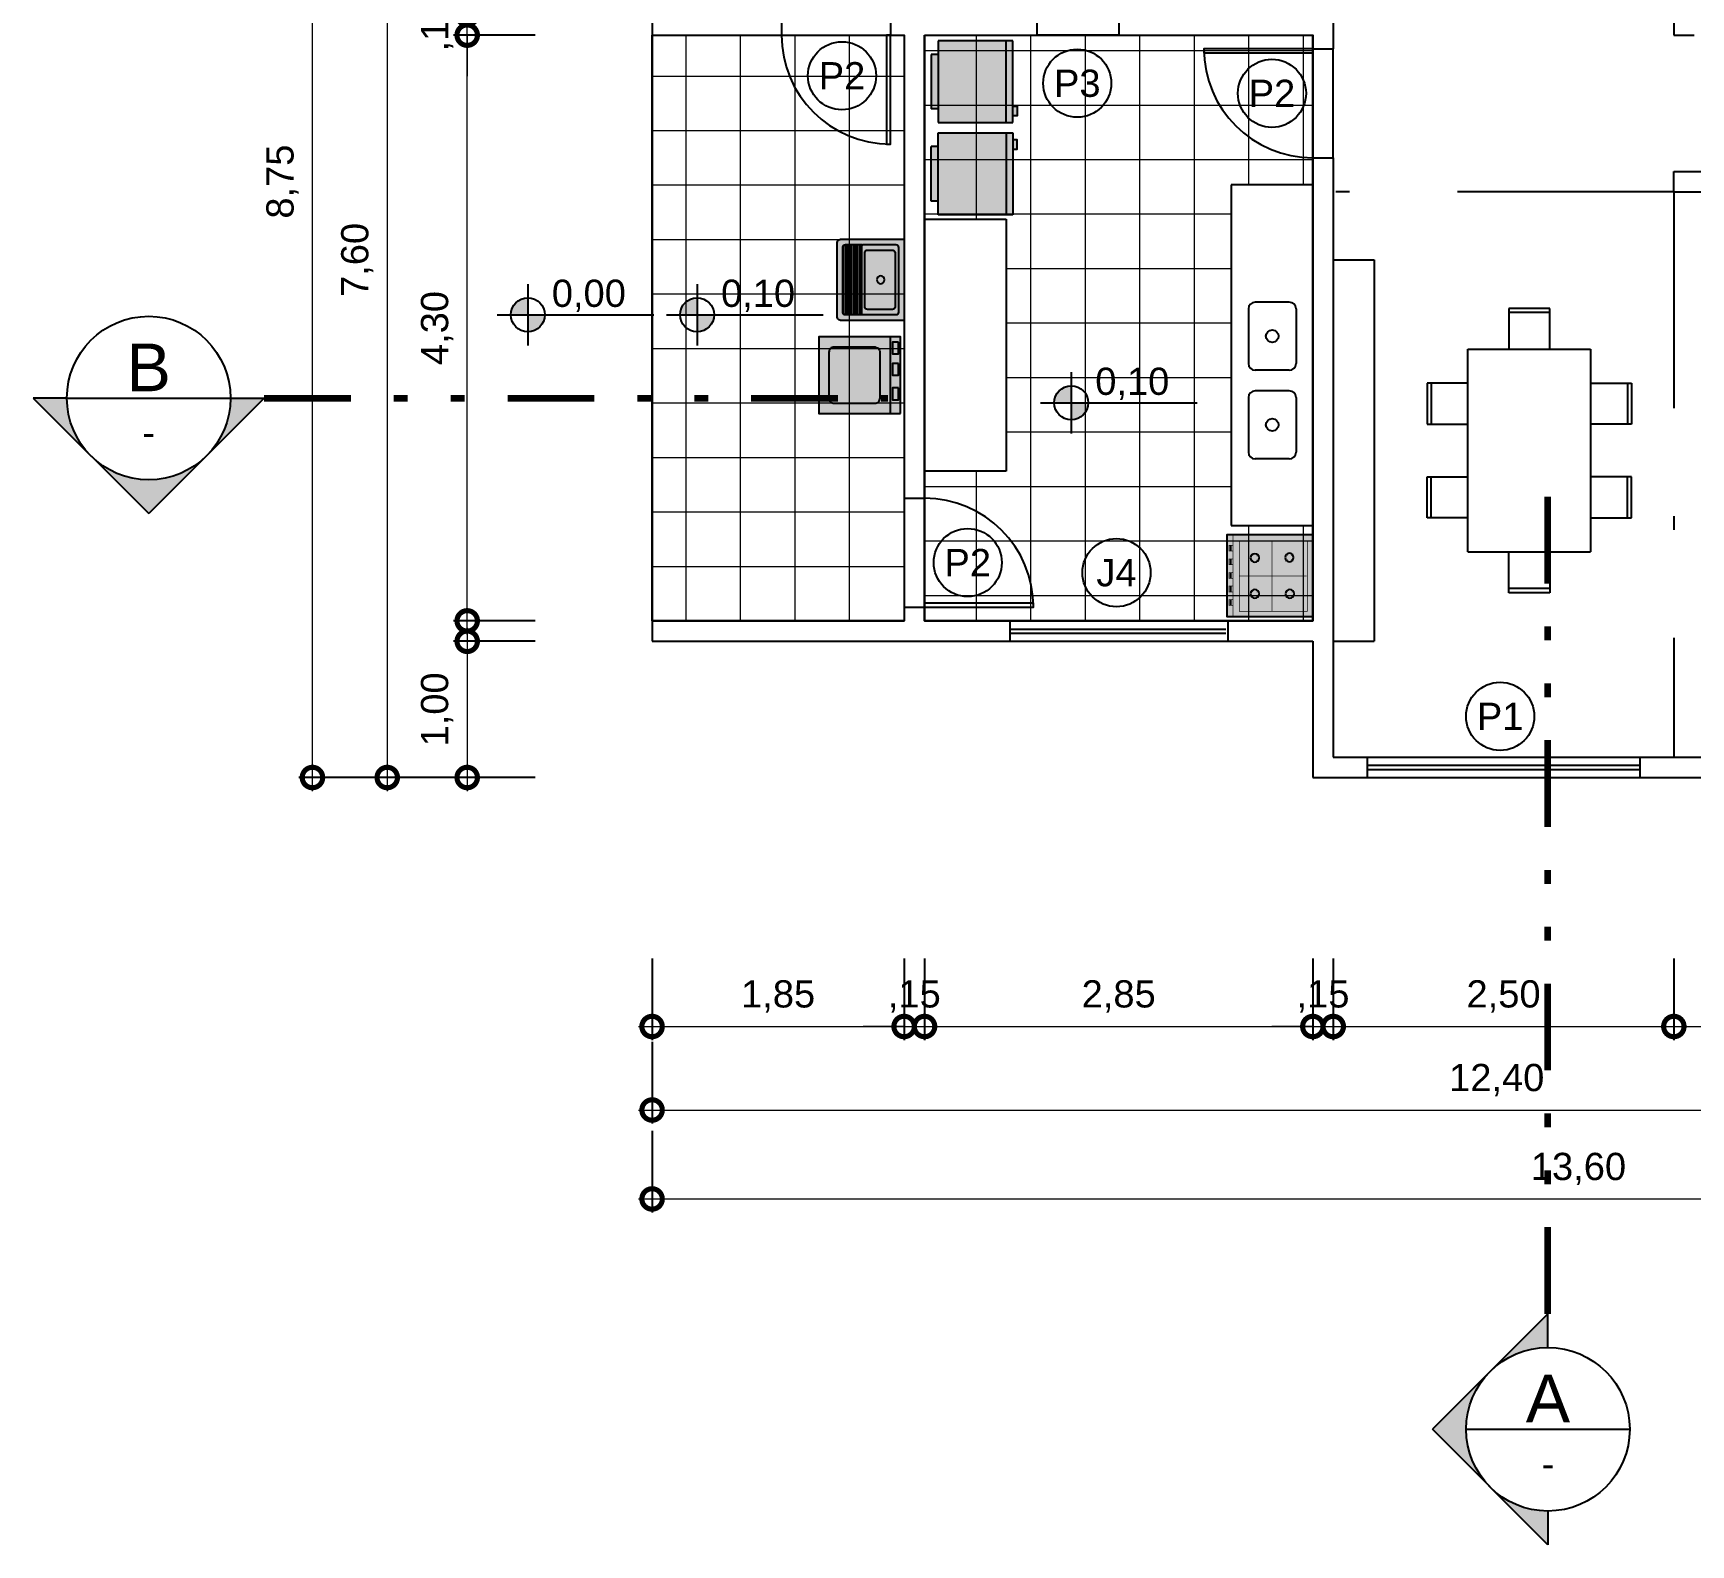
# Model space of a CAD drawing. Header units: metres. Extents: x 47788.9 to 47873.8, y 23415.4 to 23440.5.
# Drawn here: x 47821.08 to 47833.24, y 23415.43 to 23426.53 of the extents above; entities that cross this region are included whole.
import ezdxf
from ezdxf.enums import TextEntityAlignment as Align

# ---------------------------------------------------------------- set-up
doc = ezdxf.new("R2010")
doc.units = ezdxf.units.M
doc.header["$LTSCALE"] = 0.25
doc.linetypes.add('DASHDOT2', pattern=[12.7, 6.35, -3.175, 0, -3.175])
doc.linetypes.add('DIVIDEX2', pattern=[63.5, 25.4, -12.7, 0, -12.7, 0, -12.7])
doc.layers.add('ARQ_0_AREAS', color=7, linetype='Continuous', true_color=0x5a1694, plot=False)
for name, color, linetype in [('ARQ_ALV CT', 5, 'Continuous'), ('ARQ_ESQ CT', 30, 'Continuous'), ('ARQ_MOB 01', 1, 'Continuous'), ('ARQ_MOB 02', 2, 'Continuous'), ('ARQ_PISO 01', 1, 'Continuous'), ('ARQ_PROJ SUP', 1, 'DASHDOT2'), ('ARQ_SAN 01', 1, 'Continuous'), ('ARQ_SAN 02', 2, 'Continuous'), ('ARQ_SIMB 01', 1, 'Continuous'), ('SIMB_01', 1, 'Continuous'), ('SIMB_02', 2, 'Continuous'), ('SIMB_PREENCHIMENTO', 253, 'Continuous'), ('SIMB_TXT', 1, 'Continuous')]:
    doc.layers.add(name, color=color, linetype=linetype)
doc.layers.add('ARQ_CINZA 03', color=252, linetype='Continuous', lineweight=9)
doc.layers.add('SIMB_LCT', color=253, linetype='DIVIDEX2', lineweight=100)
doc.layers.add('ARQ_COTA_AZUL', color=5, linetype='Continuous', lineweight=20, true_color=0x0000ff)
doc.styles.add('cota', font='arial.ttf')
doc.styles.add('SIMB', font='arial.ttf')
doc.dimstyles.new('Info 01 - annot', dxfattribs={"dimtxt": 2, "dimasz": 3, "dimexe": 1, "dimexo": 1, "dimgap": 1, "dimtad": 1, "dimzin": 4, "dimtxsty": 'cota', "dimblk": 'DOTSMALL', "dimcen": 2, "dimdle": 1, "dimclrd": 256, "dimclre": 256, "dimclrt": 1, "dimazin": 2, "dimtfac": 0.09, "dimtix": 1, "dimtmove": 2, "dimatfit": 2, "dimfxl": 5, "dimfxlon": 1, "dimtolj": 1, "dimtzin": 4, "dimlwd": -1, "dimarcsym": 1})

# ---------------------------------------------------------------- blocks, each defined once
blk = doc.blocks.new('_DotSmall')
at = {"color": 0, "linetype": 'ByBlock', "const_width": 0.5}
blk.add_lwpolyline([(-0.0625, 0, 1), (0.0625, 0, 1)], format="xyb", close=True, dxfattribs=at)
blk = doc.blocks.new('*D858')
at = {"layer": 'ARQ_COTA_AZUL', "transparency": 16777216}
blk.add_line((47824.262, 23422.163), (47824.262, 23420.963), dxfattribs=at)
at = {"layer": 'ARQ_COTA_AZUL', "lineweight": -2, "transparency": 16777216}
for p, q in [((47824.762, 23422.063), (47824.162, 23422.063)), ((47824.762, 23421.063), (47824.162, 23421.063))]:
    blk.add_line(p, q, dxfattribs=at)
at = {"layer": 'Defpoints', "color": 0, "transparency": 16777216}
for p in [(47825.619, 23422.063), (47824.262, 23421.063), (47825.619, 23421.063)]:
    blk.add_point(p, dxfattribs=at)
at = {"layer": 'ARQ_COTA_AZUL', "transparency": 16777216, "xscale": 0.3, "yscale": 0.3, "zscale": 0.3}
for p, rotation in [((47824.262, 23422.063), 90), ((47824.262, 23421.063), 270)]:
    blk.add_blockref('_DotSmall', p, dxfattribs=dict(at, rotation=rotation))
at = {"layer": 'ARQ_COTA_AZUL', "color": 1, "transparency": 16777216, "insert": (47824.041, 23421.563), "char_height": 0.2, "attachment_point": 5, "rotation": 90, "style": 'cota'}
blk.add_mtext('\\A1;1,00', dxfattribs=at)
blk = doc.blocks.new('*D860')
at = {"layer": 'ARQ_COTA_AZUL', "transparency": 16777216}
blk.add_line((47823.675, 23428.763), (47823.675, 23420.963), dxfattribs=at)
at = {"layer": 'ARQ_COTA_AZUL', "lineweight": -2, "transparency": 16777216}
for p, q in [((47824.175, 23428.663), (47823.575, 23428.663)), ((47824.175, 23421.063), (47823.575, 23421.063))]:
    blk.add_line(p, q, dxfattribs=at)
at = {"layer": 'Defpoints', "color": 0, "transparency": 16777216}
for p in [(47825.619, 23428.663), (47823.675, 23421.063), (47825.619, 23421.063)]:
    blk.add_point(p, dxfattribs=at)
at = {"layer": 'ARQ_COTA_AZUL', "transparency": 16777216, "xscale": 0.3, "yscale": 0.3, "zscale": 0.3}
for p, rotation in [((47823.675, 23428.663), 90), ((47823.675, 23421.063), 270)]:
    blk.add_blockref('_DotSmall', p, dxfattribs=dict(at, rotation=rotation))
at = {"layer": 'ARQ_COTA_AZUL', "color": 1, "transparency": 16777216, "insert": (47823.455, 23424.863), "char_height": 0.2, "attachment_point": 5, "rotation": 90, "style": 'cota'}
blk.add_mtext('\\A1;7,60', dxfattribs=at)
blk = doc.blocks.new('GEL60')
at = {"true_color": 0xffffff}
h = blk.add_hatch(color=7, dxfattribs=at)
h.dxf.hatch_style = 1
h.paths.add_polyline_path([(0.6, 0.55), (0.55, 0.55), (0.55, 0.58), (0.48, 0.58), (0.48, 0.55), (0, 0.55), (0, 0), (0.1, 0), (0.1, -0.05), (0.5, -0.05), (0.5, 0), (0.6, 0)])
at = {"layer": 'ARQ_MOB 02'}
for p, q in [((0, 0.55), (0, 0)), ((0.6, 0.55), (0, 0.55)), ((0.6, 0.5), (0, 0.5)), ((0.6, 0), (0.6, 0.55)), ((0, 0), (0.6, 0)), ((0.1, 0), (0.1, -0.05)), ((0.5, 0), (0.5, -0.05)), ((0.1, -0.05), (0.5, -0.05))]:
    blk.add_line(p, q, dxfattribs=at)
blk.add_lwpolyline([(0.55, 0.55), (0.48, 0.55), (0.48, 0.58), (0.55, 0.58)], close=True, dxfattribs=at)
blk = doc.blocks.new('DUASX60')
blk.add_blockref('GEL60', (0.059, 0.071))
at = {"xscale": -1}
blk.add_blockref('GEL60', (1.335, 0.071), dxfattribs=at)
blk = doc.blocks.new('M6')
for p, q in [((-1.2375, 0), (-1.2375, 0.3)), ((-1.2375, 0.3), (-0.9375, 0.3)), ((-1.2375, 0.27), (-0.9375, 0.27)), ((-0.9375, 0.3), (-0.9375, 0)), ((-0.55, 0.3), (-0.55, 0)), ((-0.25, 0.3), (-0.55, 0.3)), ((-0.25, 0.27), (-0.55, 0.27)), ((-0.25, 0), (-0.25, 0.3)), ((0, 0), (-1.4875, 0)), ((-1.4875, -0.9), (-1.4875, 0)), ((0, -0.9), (0, 0)), ((-1.4875, -0.3), (-1.7875, -0.3)), ((-1.7875, -0.3), (-1.7875, -0.6)), ((-1.7575, -0.3), (-1.7575, -0.6)), ((0, -0.3), (0.3, -0.3)), ((0.27, -0.3), (0.27, -0.6)), ((0.3, -0.3), (0.3, -0.6)), ((-1.7875, -0.6), (-1.4875, -0.6)), ((0.3, -0.6), (0, -0.6)), ((-1.4875, -0.9), (0, -0.9)), ((-1.2375, -0.9), (-1.2375, -1.2)), ((-0.9375, -1.2), (-0.9375, -0.9)), ((-0.55, -1.2), (-0.55, -0.9)), ((-0.25, -0.9), (-0.25, -1.2)), ((-1.2375, -1.17), (-0.9375, -1.17)), ((-1.2375, -1.2), (-0.9375, -1.2)), ((-0.25, -1.17), (-0.55, -1.17)), ((-0.25, -1.2), (-0.55, -1.2))]:
    blk.add_line(p, q)
blk = doc.blocks.new('PIA')
at = {"layer": 'ARQ_MOB 01'}
for p, q in [((-0.05, 0.25), (-0.3, 0.25)), ((-0.35, 0.2), (-0.35, -0.2)), ((0, 0.2), (0, -0.2)), ((-0.05, -0.25), (-0.3, -0.25))]:
    blk.add_line(p, q, dxfattribs=at)
blk.add_circle((-0.175, 0), 0.0461, dxfattribs=at)
for centre, start, end in [((-0.3, 0.2), 90, 180), ((-0.05, 0.2), 0, 90), ((-0.3, -0.2), 180, 270), ((-0.05, -0.2), 270, 0)]:
    blk.add_arc(centre, 0.05, start, end, dxfattribs=at)
blk = doc.blocks.new('fogão_01')
at = {"true_color": 0xffffff}
h = blk.add_hatch(color=7, dxfattribs=at)
h.dxf.hatch_style = 1
h.paths.add_polyline_path([(0, -0.3), (-0.632, -0.3), (-0.632, 0.3), (0, 0.3)])
blk.add_lwpolyline([(0, -0.3), (-0.632, -0.3), (-0.632, 0.3), (0, 0.3)], close=True)
for points, const_width in [([(-0.585, -0.3), (-0.585, 0.3)], 0.005), ([(-0.542, 0.261), (-0.041, 0.261), (-0.041, -0.257), (-0.54, -0.257), (-0.54, 0.261)], 0.0045), ([(-0.3, 0.261), (-0.3, -0.257)], 0.0045), ([(-0.585, 0.218), (-0.615, 0.218), (-0.615, 0.176), (-0.585, 0.176)], 0.005), ([(-0.439, 0.146), (-0.453, 0.161)], 0.0045), ([(-0.438, 0.12), (-0.453, 0.105)], 0.0045), ([(-0.412, 0.147), (-0.397, 0.161)], 0.0045), ([(-0.412, 0.12), (-0.397, 0.105)], 0.0045), ([(-0.183, 0.146), (-0.197, 0.161)], 0.0045), ([(-0.182, 0.12), (-0.197, 0.105)], 0.0045), ([(-0.156, 0.147), (-0.141, 0.161)], 0.0045), ([(-0.155, 0.12), (-0.141, 0.105)], 0.0045), ([(-0.585, 0.118), (-0.615, 0.118), (-0.615, 0.076), (-0.585, 0.076)], 0.005), ([(-0.585, 0.018), (-0.615, 0.018), (-0.615, -0.024), (-0.585, -0.024)], 0.005), ([(-0.54, 0.002), (-0.044, 0.002)], 0.0045), ([(-0.585, -0.082), (-0.615, -0.082), (-0.615, -0.124), (-0.585, -0.124)], 0.005), ([(-0.439, -0.118), (-0.453, -0.104)], 0.0045), ([(-0.412, -0.118), (-0.397, -0.103)], 0.0045), ([(-0.185, -0.121), (-0.2, -0.106)], 0.0045), ([(-0.158, -0.121), (-0.144, -0.106)], 0.0045), ([(-0.585, -0.182), (-0.615, -0.182), (-0.615, -0.224), (-0.585, -0.224)], 0.005), ([(-0.438, -0.145), (-0.453, -0.16)], 0.0045), ([(-0.412, -0.145), (-0.397, -0.159)], 0.0045), ([(-0.185, -0.148), (-0.199, -0.162)], 0.0045), ([(-0.158, -0.147), (-0.144, -0.162)], 0.0045)]:
    blk.add_lwpolyline(points, dxfattribs=dict(const_width=const_width))
for points in [[(-0.603, 0.215), (-0.603, 0.176)], [(-0.603, 0.115), (-0.603, 0.076)], [(-0.603, 0.015), (-0.603, -0.024)], [(-0.603, -0.085), (-0.603, -0.124)], [(-0.603, -0.185), (-0.603, -0.224)]]:
    blk.add_lwpolyline(points)
for centre in [(-0.425, 0.133), (-0.169, 0.133), (-0.425, -0.131), (-0.172, -0.134)]:
    blk.add_circle(centre, 0.0314)
blk = doc.blocks.new('maq. lavar_02')
at = {"true_color": 0xffffff}
h = blk.add_hatch(color=7, dxfattribs=at)
h.dxf.hatch_style = 1
h.paths.add_polyline_path([(0.75, 0), (0, 0), (0, 0.8), (0.75, 0.8)])
for points in [[(0.75, 0), (0, 0), (0, 0.8), (0.75, 0.8), (0.75, 0)], [(0, 0.1), (0.75, 0.1)]]:
    blk.add_lwpolyline(points)
blk.add_lwpolyline([(0.1, 0.245), (0.1, 0.65, -0.414214), (0.15, 0.7), (0.6, 0.7, -0.414214), (0.65, 0.65), (0.65, 0.25, -0.414214), (0.6, 0.2), (0.147, 0.2)], format="xyb")
for points in [[(0.052, 0.02), (0.052, 0.078), (0.167, 0.078), (0.167, 0.02)], [(0.26, 0.02), (0.26, 0.078), (0.376, 0.078), (0.376, 0.02)], [(0.5, 0.02), (0.5, 0.078), (0.615, 0.078), (0.615, 0.02)]]:
    blk.add_lwpolyline(points, close=True)
blk.add_arc((0.15, 0.25), 0.05, 173.8325, 273.1265)
blk = doc.blocks.new('tanque_05')
at = {"true_color": 0xffffff}
h = blk.add_hatch(color=7, dxfattribs=at)
h.dxf.hatch_style = 1
edge = h.paths.add_edge_path()
edge.add_line((-0.269, -0.492), (0.269, -0.492))
edge.add_arc((0.269, -0.461), 0.0304, 270, 360)
edge.add_line((0.299, -0.461), (0.299, -0.01))
edge.add_arc((0.289, -0.01), 0.0101, 0, 90)
edge.add_line((0.289, 0), (-0.289, 0))
edge.add_arc((-0.289, -0.01), 0.0101, 90, 180)
edge.add_line((-0.299, -0.01), (-0.299, -0.461))
edge.add_arc((-0.269, -0.461), 0.0304, 180, 270)
for p, q in [((-0.258, -0.325), (0.258, -0.325)), ((0.258, -0.331), (-0.258, -0.331)), ((-0.258, -0.345), (0.258, -0.345)), ((0.258, -0.351), (-0.258, -0.351)), ((-0.258, -0.365), (0.258, -0.365)), ((0.258, -0.372), (-0.258, -0.372)), ((-0.258, -0.386), (0.258, -0.386)), ((0.258, -0.392), (-0.258, -0.392)), ((-0.258, -0.406), (0.258, -0.406)), ((0.258, -0.412), (-0.258, -0.412)), ((-0.258, -0.426), (0.258, -0.426)), ((-0.251, -0.447), (0.251, -0.447))]:
    blk.add_line(p, q)
for points in [[(-0.269, -0.492), (0.269, -0.492, 0.414214), (0.299, -0.461), (0.299, -0.01, 0.414214), (0.289, 0), (-0.289, 0, 0.414214), (-0.299, -0.01), (-0.299, -0.461, 0.414214)], [(-0.198, -0.289), (0.198, -0.289, 0.414214), (0.218, -0.269), (0.218, -0.086, 0.414214), (0.198, -0.066), (-0.198, -0.066, 0.414214), (-0.218, -0.086), (-0.218, -0.269, 0.414214)]]:
    blk.add_lwpolyline(points, format="xyb", close=True)
for points in [[(0.258, -0.281), (0.258, -0.061, 0.414214), (0.238, -0.041), (-0.238, -0.041, 0.414214), (-0.258, -0.061), (-0.258, -0.281)], [(-0.258, -0.282), (-0.258, -0.301, 0.414214), (-0.248, -0.311), (-0.236, -0.311), (0.234, -0.311), (0.248, -0.311, 0.414214), (0.258, -0.301), (0.258, -0.282)], [(-0.258, -0.309), (-0.258, -0.431, 0.414214), (-0.238, -0.451), (0.238, -0.451, 0.414214), (0.258, -0.431), (0.258, -0.309, 0.414214)]]:
    blk.add_lwpolyline(points, format="xyb")
blk.add_lwpolyline([(0.258, -0.432), (-0.258, -0.432)])
blk.add_circle((0, -0.172), 0.0284)
blk = doc.blocks.new('*D883')
at = {"layer": 'ARQ_COTA_AZUL', "lineweight": -2, "transparency": 16777216}
for p, q in [((47824.762, 23426.513), (47824.162, 23426.513)), ((47824.762, 23422.213), (47824.162, 23422.213))]:
    blk.add_line(p, q, dxfattribs=at)
at = {"layer": 'ARQ_COTA_AZUL', "transparency": 16777216}
blk.add_line((47824.262, 23422.113), (47824.262, 23426.613), dxfattribs=at)
at = {"layer": 'Defpoints', "color": 0, "transparency": 16777216}
for p in [(47824.262, 23426.513), (47825.619, 23426.513), (47825.619, 23422.213)]:
    blk.add_point(p, dxfattribs=at)
at = {"layer": 'ARQ_COTA_AZUL', "transparency": 16777216, "xscale": 0.3, "yscale": 0.3, "zscale": 0.3}
for p, rotation in [((47824.262, 23426.513), 90), ((47824.262, 23422.213), 270)]:
    blk.add_blockref('_DotSmall', p, dxfattribs=dict(at, rotation=rotation))
at = {"layer": 'ARQ_COTA_AZUL', "color": 1, "transparency": 16777216, "insert": (47824.041, 23424.363), "char_height": 0.2, "attachment_point": 5, "rotation": 90, "style": 'cota'}
blk.add_mtext('\\A1;4,30', dxfattribs=at)
blk = doc.blocks.new('*D884')
at = {"layer": 'ARQ_COTA_AZUL', "transparency": 16777216}
for p, q in [((47824.262, 23426.663), (47824.262, 23426.963)), ((47824.262, 23426.513), (47824.262, 23426.663)), ((47824.262, 23426.513), (47824.262, 23426.213))]:
    blk.add_line(p, q, dxfattribs=at)
at = {"layer": 'ARQ_COTA_AZUL', "lineweight": -2, "transparency": 16777216}
for p, q in [((47824.762, 23426.663), (47824.162, 23426.663)), ((47824.762, 23426.513), (47824.162, 23426.513))]:
    blk.add_line(p, q, dxfattribs=at)
at = {"layer": 'Defpoints', "color": 0, "transparency": 16777216}
for p in [(47824.262, 23426.663), (47825.769, 23426.663), (47825.619, 23426.513)]:
    blk.add_point(p, dxfattribs=at)
at = {"layer": 'ARQ_COTA_AZUL', "transparency": 16777216, "xscale": 0.3, "yscale": 0.3, "zscale": 0.3}
for p, rotation in [((47824.262, 23426.663), 270), ((47824.262, 23426.513), 90)]:
    blk.add_blockref('_DotSmall', p, dxfattribs=dict(at, rotation=rotation))
at = {"layer": 'ARQ_COTA_AZUL', "color": 1, "transparency": 16777216, "insert": (47824.041, 23426.588), "char_height": 0.2, "attachment_point": 5, "rotation": 90, "style": 'cota'}
blk.add_mtext('\\A1;,15', dxfattribs=at)
blk = doc.blocks.new('*D886')
at = {"layer": 'ARQ_COTA_AZUL', "lineweight": -2, "transparency": 16777216}
for p, q in [((47825.619, 23419.735), (47825.619, 23419.135)), ((47827.469, 23419.735), (47827.469, 23419.135))]:
    blk.add_line(p, q, dxfattribs=at)
at = {"layer": 'ARQ_COTA_AZUL', "transparency": 16777216}
blk.add_line((47825.519, 23419.235), (47827.569, 23419.235), dxfattribs=at)
at = {"layer": 'Defpoints', "color": 0, "transparency": 16777216}
for p in [(47827.469, 23422.213), (47825.619, 23422.063), (47827.469, 23419.235)]:
    blk.add_point(p, dxfattribs=at)
at = {"layer": 'ARQ_COTA_AZUL', "transparency": 16777216, "xscale": 0.3, "yscale": 0.3, "zscale": 0.3, "rotation": 180}
blk.add_blockref('_DotSmall', (47825.619, 23419.235), dxfattribs=at)
at = {"layer": 'ARQ_COTA_AZUL', "transparency": 16777216, "xscale": 0.3, "yscale": 0.3, "zscale": 0.3}
blk.add_blockref('_DotSmall', (47827.469, 23419.235), dxfattribs=at)
at = {"layer": 'ARQ_COTA_AZUL', "color": 1, "transparency": 16777216, "insert": (47826.544, 23419.456), "char_height": 0.2, "attachment_point": 5, "style": 'cota'}
blk.add_mtext('\\A1;1,85', dxfattribs=at)
blk = doc.blocks.new('*D887')
at = {"layer": 'ARQ_COTA_AZUL', "lineweight": -2, "transparency": 16777216}
for p, q in [((47827.469, 23419.735), (47827.469, 23419.135)), ((47827.619, 23419.735), (47827.619, 23419.135))]:
    blk.add_line(p, q, dxfattribs=at)
at = {"layer": 'ARQ_COTA_AZUL', "transparency": 16777216}
for p, q in [((47827.469, 23419.235), (47827.169, 23419.235)), ((47827.469, 23419.235), (47827.619, 23419.235)), ((47827.619, 23419.235), (47827.919, 23419.235))]:
    blk.add_line(p, q, dxfattribs=at)
at = {"layer": 'Defpoints', "color": 0, "transparency": 16777216}
for p in [(47827.469, 23422.213), (47827.619, 23422.213), (47827.619, 23419.235)]:
    blk.add_point(p, dxfattribs=at)
at = {"layer": 'ARQ_COTA_AZUL', "transparency": 16777216, "xscale": 0.3, "yscale": 0.3, "zscale": 0.3}
blk.add_blockref('_DotSmall', (47827.469, 23419.235), dxfattribs=at)
at = {"layer": 'ARQ_COTA_AZUL', "transparency": 16777216, "xscale": 0.3, "yscale": 0.3, "zscale": 0.3, "rotation": 180}
blk.add_blockref('_DotSmall', (47827.619, 23419.235), dxfattribs=at)
at = {"layer": 'ARQ_COTA_AZUL', "color": 1, "transparency": 16777216, "insert": (47827.544, 23419.456), "char_height": 0.2, "attachment_point": 5, "style": 'cota'}
blk.add_mtext('\\A1;,15', dxfattribs=at)
blk = doc.blocks.new('*D888')
at = {"layer": 'ARQ_COTA_AZUL', "lineweight": -2, "transparency": 16777216}
for p, q in [((47827.619, 23419.735), (47827.619, 23419.135)), ((47830.469, 23419.735), (47830.469, 23419.135))]:
    blk.add_line(p, q, dxfattribs=at)
at = {"layer": 'ARQ_COTA_AZUL', "transparency": 16777216}
blk.add_line((47827.519, 23419.235), (47830.569, 23419.235), dxfattribs=at)
at = {"layer": 'Defpoints', "color": 0, "transparency": 16777216}
for p in [(47827.619, 23422.213), (47830.469, 23422.213), (47830.469, 23419.235)]:
    blk.add_point(p, dxfattribs=at)
at = {"layer": 'ARQ_COTA_AZUL', "transparency": 16777216, "xscale": 0.3, "yscale": 0.3, "zscale": 0.3, "rotation": 180}
blk.add_blockref('_DotSmall', (47827.619, 23419.235), dxfattribs=at)
at = {"layer": 'ARQ_COTA_AZUL', "transparency": 16777216, "xscale": 0.3, "yscale": 0.3, "zscale": 0.3}
blk.add_blockref('_DotSmall', (47830.469, 23419.235), dxfattribs=at)
at = {"layer": 'ARQ_COTA_AZUL', "color": 1, "transparency": 16777216, "insert": (47829.044, 23419.456), "char_height": 0.2, "attachment_point": 5, "style": 'cota'}
blk.add_mtext('\\A1;2,85', dxfattribs=at)
blk = doc.blocks.new('*D889')
at = {"layer": 'ARQ_COTA_AZUL', "lineweight": -2, "transparency": 16777216}
for p, q in [((47830.469, 23419.735), (47830.469, 23419.135)), ((47830.619, 23419.735), (47830.619, 23419.135))]:
    blk.add_line(p, q, dxfattribs=at)
at = {"layer": 'ARQ_COTA_AZUL', "transparency": 16777216}
for p, q in [((47830.469, 23419.235), (47830.169, 23419.235)), ((47830.469, 23419.235), (47830.619, 23419.235)), ((47830.619, 23419.235), (47830.919, 23419.235))]:
    blk.add_line(p, q, dxfattribs=at)
at = {"layer": 'Defpoints', "color": 0, "transparency": 16777216}
for p in [(47830.469, 23422.213), (47830.619, 23421.213), (47830.619, 23419.235)]:
    blk.add_point(p, dxfattribs=at)
at = {"layer": 'ARQ_COTA_AZUL', "transparency": 16777216, "xscale": 0.3, "yscale": 0.3, "zscale": 0.3}
blk.add_blockref('_DotSmall', (47830.469, 23419.235), dxfattribs=at)
at = {"layer": 'ARQ_COTA_AZUL', "transparency": 16777216, "xscale": 0.3, "yscale": 0.3, "zscale": 0.3, "rotation": 180}
blk.add_blockref('_DotSmall', (47830.619, 23419.235), dxfattribs=at)
at = {"layer": 'ARQ_COTA_AZUL', "color": 1, "transparency": 16777216, "insert": (47830.544, 23419.456), "char_height": 0.2, "attachment_point": 5, "style": 'cota'}
blk.add_mtext('\\A1;,15', dxfattribs=at)
blk = doc.blocks.new('*D890')
at = {"layer": 'ARQ_COTA_AZUL', "lineweight": -2, "transparency": 16777216}
for p, q in [((47830.619, 23419.735), (47830.619, 23419.135)), ((47833.119, 23419.735), (47833.119, 23419.135))]:
    blk.add_line(p, q, dxfattribs=at)
at = {"layer": 'ARQ_COTA_AZUL', "transparency": 16777216}
blk.add_line((47830.519, 23419.235), (47833.219, 23419.235), dxfattribs=at)
at = {"layer": 'Defpoints', "color": 0, "transparency": 16777216}
for p in [(47830.619, 23421.213), (47833.119, 23421.213), (47833.119, 23419.235)]:
    blk.add_point(p, dxfattribs=at)
at = {"layer": 'ARQ_COTA_AZUL', "transparency": 16777216, "xscale": 0.3, "yscale": 0.3, "zscale": 0.3, "rotation": 180}
blk.add_blockref('_DotSmall', (47830.619, 23419.235), dxfattribs=at)
at = {"layer": 'ARQ_COTA_AZUL', "transparency": 16777216, "xscale": 0.3, "yscale": 0.3, "zscale": 0.3}
blk.add_blockref('_DotSmall', (47833.119, 23419.235), dxfattribs=at)
at = {"layer": 'ARQ_COTA_AZUL', "color": 1, "transparency": 16777216, "insert": (47831.869, 23419.456), "char_height": 0.2, "attachment_point": 5, "style": 'cota'}
blk.add_mtext('\\A1;2,50', dxfattribs=at)
blk = doc.blocks.new('*D891')
at = {"layer": 'ARQ_COTA_AZUL', "lineweight": -2, "transparency": 16777216}
for p, q in [((47833.119, 23419.735), (47833.119, 23419.135)), ((47837.869, 23419.735), (47837.869, 23419.135))]:
    blk.add_line(p, q, dxfattribs=at)
at = {"layer": 'ARQ_COTA_AZUL', "transparency": 16777216}
blk.add_line((47833.019, 23419.235), (47837.969, 23419.235), dxfattribs=at)
at = {"layer": 'Defpoints', "color": 0, "transparency": 16777216}
for p in [(47833.119, 23421.213), (47837.869, 23421.213), (47837.869, 23419.235)]:
    blk.add_point(p, dxfattribs=at)
at = {"layer": 'ARQ_COTA_AZUL', "transparency": 16777216, "xscale": 0.3, "yscale": 0.3, "zscale": 0.3, "rotation": 180}
blk.add_blockref('_DotSmall', (47833.119, 23419.235), dxfattribs=at)
at = {"layer": 'ARQ_COTA_AZUL', "transparency": 16777216, "xscale": 0.3, "yscale": 0.3, "zscale": 0.3}
blk.add_blockref('_DotSmall', (47837.869, 23419.235), dxfattribs=at)
at = {"layer": 'ARQ_COTA_AZUL', "color": 1, "transparency": 16777216, "insert": (47835.494, 23419.455), "char_height": 0.2, "attachment_point": 5, "style": 'cota'}
blk.add_mtext('\\A1;4,75', dxfattribs=at)
blk = doc.blocks.new('*D918')
at = {"layer": 'ARQ_COTA_AZUL', "lineweight": -2, "transparency": 16777216}
for p, q in [((47825.619, 23419.122), (47825.619, 23418.522)), ((47838.019, 23419.122), (47838.019, 23418.522))]:
    blk.add_line(p, q, dxfattribs=at)
at = {"layer": 'ARQ_COTA_AZUL', "transparency": 16777216}
blk.add_line((47825.519, 23418.622), (47838.119, 23418.622), dxfattribs=at)
at = {"layer": 'Defpoints', "color": 0, "transparency": 16777216}
for p in [(47825.619, 23422.063), (47838.019, 23421.063), (47838.019, 23418.622)]:
    blk.add_point(p, dxfattribs=at)
at = {"layer": 'ARQ_COTA_AZUL', "transparency": 16777216, "xscale": 0.3, "yscale": 0.3, "zscale": 0.3, "rotation": 180}
blk.add_blockref('_DotSmall', (47825.619, 23418.622), dxfattribs=at)
at = {"layer": 'ARQ_COTA_AZUL', "transparency": 16777216, "xscale": 0.3, "yscale": 0.3, "zscale": 0.3}
blk.add_blockref('_DotSmall', (47838.019, 23418.622), dxfattribs=at)
at = {"layer": 'ARQ_COTA_AZUL', "color": 1, "transparency": 16777216, "insert": (47831.819, 23418.842), "char_height": 0.2, "attachment_point": 5, "style": 'cota'}
blk.add_mtext('\\A1;12,40', dxfattribs=at)
blk = doc.blocks.new('*D920')
at = {"layer": 'ARQ_COTA_AZUL', "lineweight": -2, "transparency": 16777216}
for p, q in [((47825.619, 23418.469), (47825.619, 23417.869)), ((47839.219, 23418.469), (47839.219, 23417.869))]:
    blk.add_line(p, q, dxfattribs=at)
at = {"layer": 'ARQ_COTA_AZUL', "transparency": 16777216}
blk.add_line((47825.519, 23417.969), (47839.319, 23417.969), dxfattribs=at)
at = {"layer": 'Defpoints', "color": 0, "transparency": 16777216}
for p in [(47825.619, 23422.063), (47839.219, 23421.063), (47839.219, 23417.969)]:
    blk.add_point(p, dxfattribs=at)
at = {"layer": 'ARQ_COTA_AZUL', "transparency": 16777216, "xscale": 0.3, "yscale": 0.3, "zscale": 0.3, "rotation": 180}
blk.add_blockref('_DotSmall', (47825.619, 23417.969), dxfattribs=at)
at = {"layer": 'ARQ_COTA_AZUL', "transparency": 16777216, "xscale": 0.3, "yscale": 0.3, "zscale": 0.3}
blk.add_blockref('_DotSmall', (47839.219, 23417.969), dxfattribs=at)
at = {"layer": 'ARQ_COTA_AZUL', "color": 1, "transparency": 16777216, "insert": (47832.419, 23418.189), "char_height": 0.2, "attachment_point": 5, "style": 'cota'}
blk.add_mtext('\\A1;13,60', dxfattribs=at)
blk = doc.blocks.new('*D924')
at = {"layer": 'ARQ_COTA_AZUL', "lineweight": -2, "transparency": 16777216}
for p, q in [((47823.626, 23429.813), (47823.026, 23429.813)), ((47823.626, 23421.063), (47823.026, 23421.063))]:
    blk.add_line(p, q, dxfattribs=at)
at = {"layer": 'ARQ_COTA_AZUL', "transparency": 16777216}
blk.add_line((47823.126, 23420.963), (47823.126, 23429.913), dxfattribs=at)
at = {"layer": 'Defpoints', "color": 0, "transparency": 16777216}
for p in [(47823.126, 23429.813), (47830.469, 23429.813), (47830.469, 23421.063)]:
    blk.add_point(p, dxfattribs=at)
at = {"layer": 'ARQ_COTA_AZUL', "transparency": 16777216, "xscale": 0.3, "yscale": 0.3, "zscale": 0.3}
for p, rotation in [((47823.126, 23429.813), 90), ((47823.126, 23421.063), 270)]:
    blk.add_blockref('_DotSmall', p, dxfattribs=dict(at, rotation=rotation))
at = {"layer": 'ARQ_COTA_AZUL', "color": 1, "transparency": 16777216, "insert": (47822.906, 23425.438), "char_height": 0.2, "attachment_point": 5, "rotation": 90, "style": 'cota'}
blk.add_mtext('\\A1;8,75', dxfattribs=at)
blk = doc.blocks.new('*U565')
at = {"layer": 'SIMB_02'}
blk.add_circle((0, 0), 2.5, dxfattribs=at)
at = {"layer": 'SIMB_TXT', "style": 'SIMB'}
blk.add_attdef('CDESQ', text='', height=2, dxfattribs=at).set_placement((0, 0), align=Align.MIDDLE_CENTER)
blk = doc.blocks.new('nivel_PB_A_D')
at = {"layer": 'SIMB_PREENCHIMENTO', "transparency": 33554587}
h = blk.add_hatch(color=256, dxfattribs=at)
h.dxf.hatch_style = 1
h.paths.add_polyline_path([(0, 1.25, 0.414214), (-1.25, 0), (0, 0)])
h.paths.add_polyline_path([(1.25, 0), (0, 0), (0, -1.25, 0.414214)])
at = {"layer": 'SIMB_01'}
for p, q in [((0, 2.25), (0, -2.25)), ((-2.25, 0), (9.25, 0))]:
    blk.add_line(p, q, dxfattribs=at)
blk.add_circle((0, 0), 1.25, dxfattribs=at)
at = {"layer": 'SIMB_TXT', "style": 'SIMB'}
blk.add_attdef('00,00', (1.76, 0.58), '', height=2, dxfattribs=at)
blk = doc.blocks.new('*U1017')
at = {"layer": 'SIMB_PREENCHIMENTO', "transparency": 33554587}
h = blk.add_hatch(color=256, dxfattribs=at)
h.dxf.hatch_style = 1
h.paths.add_polyline_path([(0, 8.48), (-4.15, 4.33, -0.401827), (4.15, 4.33)])
h = blk.add_hatch(color=256, dxfattribs=at)
h.dxf.hatch_style = 1
h.paths.add_polyline_path([(-4.33, 4.15), (-8.48, 0), (-6, 0, -0.193399)])
h = blk.add_hatch(color=256, dxfattribs=at)
h.dxf.hatch_style = 1
h.paths.add_polyline_path([(4.33, 4.15, -0.193399), (6, 0), (8.48, 0)])
at = {"layer": 'SIMB_01'}
for p, q in [((-8.48, 0), (0, 8.48)), ((8.48, 0), (0, 8.48)), ((0, 6), (0, -6)), ((-6, 0), (-8.48, 0)), ((6, 0), (8.48, 0))]:
    blk.add_line(p, q, dxfattribs=at)
blk.add_circle((0, 0), 6, dxfattribs=at)
at = {"layer": 'SIMB_LCT'}
blk.add_line((8.48, 0), (69.06, 0), dxfattribs=at)
at = {"layer": 'SIMB_TXT', "style": 'SIMB'}
for tag, height, p in [('000', 3.5, (2.25, 0)), ('999', 2, (-2.53, 0))]:
    blk.add_attdef(tag, text='', height=height, rotation=270, dxfattribs=at).set_placement(p, align=Align.MIDDLE_CENTER)
blk = doc.blocks.new('*U1031')
at = {"layer": 'SIMB_PREENCHIMENTO', "transparency": 33554587}
h = blk.add_hatch(color=256, dxfattribs=at)
h.dxf.hatch_style = 1
h.paths.add_polyline_path([(0, 8.48), (-4.15, 4.33, -0.401827), (4.15, 4.33)])
h = blk.add_hatch(color=256, dxfattribs=at)
h.dxf.hatch_style = 1
h.paths.add_polyline_path([(-4.33, 4.15), (-8.48, 0), (-6, 0, -0.193399)])
h = blk.add_hatch(color=256, dxfattribs=at)
h.dxf.hatch_style = 1
h.paths.add_polyline_path([(4.33, 4.15, -0.193399), (6, 0), (8.48, 0)])
at = {"layer": 'SIMB_01'}
for p, q in [((-8.48, 0), (0, 8.48)), ((8.48, 0), (0, 8.48)), ((-6, 0), (-8.48, 0)), ((6, 0), (-6, 0)), ((6, 0), (8.48, 0))]:
    blk.add_line(p, q, dxfattribs=at)
blk.add_circle((0, 0), 6, dxfattribs=at)
at = {"layer": 'SIMB_LCT'}
blk.add_line((-8.48, 0), (-54.25, 0), dxfattribs=at)
at = {"layer": 'SIMB_TXT', "style": 'SIMB'}
for tag, height, p in [('999', 2, (0, 2.53)), ('000', 3.5, (0, -2.25))]:
    blk.add_attdef(tag, text='', height=height, rotation=180, dxfattribs=at).set_placement(p, align=Align.MIDDLE_CENTER)

msp = doc.modelspace()

# ---------------------------------------------------------------- hatches: boundary and pattern name
at = {"layer": 'ARQ_CINZA 03'}
h = msp.add_hatch(dxfattribs=at)
h.set_pattern_fill('_USER', color=256, scale=0.4, angle=270, double=1, pattern_type=0)
h.set_pattern_definition([(270, (47827.46883, 23422.21282), (0.4, -7e-17), []), (0, (47827.46883, 23422.21282), (0, 0.4), [])])
h.paths.add_polyline_path([(47825.619, 23426.513), (47827.469, 23426.513), (47827.469, 23422.213), (47825.619, 23422.213)])
h = msp.add_hatch(dxfattribs=at)
h.set_pattern_fill('_USER', color=256, scale=0.4, angle=270, double=1, pattern_type=0)
h.set_pattern_definition([(270, (0, 0), (0.4, -7e-17), []), (0, (0, 0), (0, 0.4), [])])
h.paths.add_polyline_path([(47829.869, 23425.413), (47830.469, 23425.413), (47830.469, 23426.513), (47827.619, 23426.513), (47827.619, 23425.163), (47828.219, 23425.163), (47828.219, 23423.313), (47827.619, 23423.313), (47827.619, 23422.213), (47830.469, 23422.213), (47830.469, 23422.913), (47829.869, 23422.913)])

# ---------------------------------------------------------------- linework, layer by layer
at = {"layer": 'ARQ_0_AREAS'}
for points in [[(47825.619, 23426.513), (47827.469, 23426.513), (47827.469, 23422.213), (47825.619, 23422.213)], [(47827.619, 23426.513), (47830.469, 23426.513), (47830.469, 23422.213), (47827.619, 23422.213)]]:
    msp.add_lwpolyline(points, close=True, dxfattribs=at)
at = {"layer": 'ARQ_ALV CT'}
for p, q in [((47830.619, 23429.813), (47830.619, 23426.413)), ((47833.119, 23429.813), (47833.119, 23426.513)), ((47825.619, 23428.663), (47825.619, 23426.513)), ((47826.569, 23426.663), (47826.569, 23426.513)), ((47827.369, 23426.663), (47827.369, 23426.513)), ((47828.444, 23426.663), (47828.444, 23426.513)), ((47829.044, 23426.663), (47829.044, 23426.513)), ((47825.619, 23426.513), (47826.569, 23426.513)), ((47827.369, 23426.513), (47827.469, 23426.513)), ((47827.469, 23426.513), (47827.469, 23423.113)), ((47827.619, 23426.513), (47827.619, 23423.113)), ((47827.619, 23426.513), (47828.444, 23426.513)), ((47829.044, 23426.513), (47830.469, 23426.513)), ((47830.469, 23426.413), (47830.469, 23426.513)), ((47833.119, 23426.513), (47833.269, 23426.513)), ((47830.469, 23426.413), (47830.619, 23426.413)), ((47830.469, 23422.213), (47830.469, 23425.613)), ((47830.469, 23425.613), (47830.619, 23425.613)), ((47830.619, 23425.613), (47830.619, 23421.213)), ((47833.119, 23425.513), (47834.619, 23425.513)), ((47833.119, 23425.363), (47833.119, 23425.513)), ((47833.119, 23425.363), (47837.869, 23425.363)), ((47827.469, 23423.113), (47827.619, 23423.113)), ((47829.869, 23422.913), (47830.469, 23422.913)), ((47827.469, 23422.313), (47827.619, 23422.313)), ((47827.469, 23422.313), (47827.469, 23422.213)), ((47827.619, 23422.313), (47827.619, 23422.213)), ((47825.619, 23422.213), (47827.469, 23422.213)), ((47825.619, 23422.213), (47825.619, 23422.063)), ((47827.619, 23422.213), (47828.244, 23422.213)), ((47828.244, 23422.213), (47829.844, 23422.213)), ((47829.844, 23422.213), (47830.469, 23422.213)), ((47825.619, 23422.063), (47828.244, 23422.063)), ((47828.244, 23422.063), (47829.844, 23422.063)), ((47829.844, 23422.063), (47830.469, 23422.063)), ((47830.469, 23422.063), (47830.469, 23421.063)), ((47830.619, 23421.213), (47830.869, 23421.213)), ((47830.869, 23421.213), (47830.869, 23421.063)), ((47832.869, 23421.213), (47832.869, 23421.063)), ((47832.869, 23421.213), (47837.869, 23421.213)), ((47830.469, 23421.063), (47830.869, 23421.063)), ((47832.869, 23421.063), (47838.019, 23421.063))]:
    msp.add_line(p, q, dxfattribs=at)
at = {"layer": 'ARQ_ESQ CT'}
for p, q in [((47830.869, 23421.153), (47832.869, 23421.153)), ((47830.869, 23421.123), (47832.869, 23421.123))]:
    msp.add_line(p, q, dxfattribs=at)
for points in [[(47827.369, 23426.513), (47827.339, 23426.513), (47827.339, 23425.713), (47827.369, 23425.713)], [(47830.469, 23426.413), (47829.669, 23426.413), (47829.669, 23426.383), (47830.469, 23426.383)], [(47827.619, 23422.313), (47828.419, 23422.313), (47828.419, 23422.343), (47827.619, 23422.343)]]:
    msp.add_lwpolyline(points, close=True, dxfattribs=at)
at = {"layer": 'ARQ_MOB 01'}
for p, q in [((47830.619, 23424.863), (47830.919, 23424.863)), ((47830.919, 23424.863), (47830.919, 23422.063)), ((47830.619, 23422.063), (47830.919, 23422.063))]:
    msp.add_line(p, q, dxfattribs=at)
at = {"layer": 'ARQ_PISO 01'}
for p, q in [((47825.619, 23426.513), (47825.619, 23422.213)), ((47826.569, 23426.513), (47827.369, 23426.513)), ((47829.044, 23426.513), (47828.444, 23426.513)), ((47830.469, 23425.613), (47830.469, 23426.413)), ((47830.619, 23425.613), (47830.619, 23426.413)), ((47827.469, 23423.113), (47827.469, 23422.313)), ((47827.619, 23423.113), (47827.619, 23422.313)), ((47830.869, 23421.213), (47832.869, 23421.213)), ((47830.869, 23421.063), (47832.869, 23421.063))]:
    msp.add_line(p, q, dxfattribs=at)
for centre, start, end in [((47830.469, 23426.413), 180, 270), ((47827.619, 23422.313), 360, 90)]:
    msp.add_arc(centre, 0.8, start, end, dxfattribs=at)
at = {"layer": 'ARQ_PROJ SUP'}
for p, q in [((47833.119, 23425.363), (47830.619, 23425.363)), ((47833.119, 23425.363), (47833.119, 23421.213)), ((47828.244, 23422.213), (47828.244, 23422.063)), ((47828.244, 23422.153), (47829.844, 23422.153)), ((47829.844, 23422.213), (47829.844, 23422.063)), ((47828.244, 23422.123), (47829.844, 23422.123))]:
    msp.add_line(p, q, dxfattribs=at)
at = {"layer": 'ARQ_SAN 02'}
for p, q in [((47829.869, 23425.413), (47829.869, 23422.913)), ((47830.469, 23425.413), (47829.869, 23425.413)), ((47827.619, 23425.163), (47828.219, 23425.163)), ((47828.219, 23425.163), (47828.219, 23423.313)), ((47828.219, 23423.313), (47827.619, 23423.313)), ((47829.869, 23422.913), (47830.469, 23422.913))]:
    msp.add_line(p, q, dxfattribs=at)
at = {"layer": 'ARQ_SIMB 01'}
msp.add_arc((47827.369, 23426.513), 0.8, 180, 270, dxfattribs=at)

# ---------------------------------------------------------------- block references
at = {"xscale": 0.1, "yscale": 0.1, "zscale": 0.1}
for p, values in [((47827.013, 23426.215), {'CDESQ': 'P2'}), ((47828.74, 23426.16), {'CDESQ': 'P3'}), ((47830.169, 23426.086), {'CDESQ': 'P2'}), ((47827.936, 23422.641), {'CDESQ': 'P2'}), ((47829.028, 23422.567), {'CDESQ': 'J4'}), ((47831.844, 23421.512), {'CDESQ': 'P1'})]:
    msp.add_blockref('*U565', p, dxfattribs=at).add_auto_attribs(values)
for name, p, rotation, values in [('*U1031', (47821.924, 23423.849), 180, {'999': '-', '000': 'B'}), ('*U1017', (47832.195, 23416.278), 89.99999999999999, {'999': '-', '000': 'A'})]:
    msp.add_blockref(name, p, dxfattribs=dict(at, rotation=rotation)).add_auto_attribs(values)
at = {"layer": 'ARQ_0_AREAS', "xscale": 0.1, "yscale": 0.1, "zscale": 0.1}
for p, values in [((47824.707, 23424.46), {'00,00': '0,00'}), ((47825.949, 23424.46), {'00,00': '0,10'}), ((47828.696, 23423.814), {'00,00': '0,10'})]:
    msp.add_blockref('nivel_PB_A_D', p, dxfattribs=at).add_auto_attribs(values)
at = {"layer": 'ARQ_MOB 01', "xscale": -1}
for name, p, rotation in [('tanque_05', (47827.469, 23424.717), 270), ('M6', (47832.508, 23424.207), 270.0000000000001), ('fogão_01', (47830.469, 23422.544), 180)]:
    msp.add_blockref(name, p, dxfattribs=dict(at, rotation=rotation))
at = {"layer": 'ARQ_MOB 01', "xscale": -0.75, "yscale": 0.75, "zscale": 0.75, "rotation": 90}
msp.add_blockref('maq. lavar_02', (47827.442, 23424.298), dxfattribs=at)
at = {"layer": 'ARQ_MOB 02', "ltscale": 3, "xscale": -1, "rotation": 270.0000000000001}
msp.add_blockref('DUASX60', (47827.647, 23425.136), dxfattribs=at)
at = {"layer": 'ARQ_SAN 01'}
for p in [(47830.346, 23424.303), (47830.346, 23423.652)]:
    msp.add_blockref('PIA', p, dxfattribs=at)

# ---------------------------------------------------------------- dimensions: what is measured, and where the dimension line sits
at = {"layer": 'ARQ_COTA_AZUL'}
for base, p1, p2, angle, picture, middle in [((47823.126, 23429.813), (47830.469, 23421.063), (47830.469, 23429.813), 90, '*D924', (47822.906, 23425.438)), ((47823.675, 23421.063), (47825.619, 23428.663), (47825.619, 23421.063), 270, '*D860', (47823.455, 23424.863)), ((47824.262, 23426.663), (47825.619, 23426.513), (47825.769, 23426.663), 270, '*D884', (47824.041, 23426.588)), ((47824.262, 23426.513), (47825.619, 23422.213), (47825.619, 23426.513), 270, '*D883', (47824.041, 23424.363)), ((47824.262, 23421.063), (47825.619, 23422.063), (47825.619, 23421.063), 270, '*D858', (47824.041, 23421.563))]:
    dim = msp.add_linear_dim(base=base, p1=p1, p2=p2, angle=angle, dimstyle='Info 01 - annot', dxfattribs=at)
    dim.commit()
    dim.dimension.update_dxf_attribs({"geometry": picture, "text_midpoint": middle})
for base, p1, p2, picture, middle in [((47827.469, 23419.235), (47825.619, 23422.063), (47827.469, 23422.213), '*D886', (47826.544, 23419.456)), ((47827.619, 23419.235), (47827.469, 23422.213), (47827.619, 23422.213), '*D887', (47827.544, 23419.456)), ((47830.469, 23419.235), (47827.619, 23422.213), (47830.469, 23422.213), '*D888', (47829.044, 23419.456)), ((47830.619, 23419.235), (47830.469, 23422.213), (47830.619, 23421.213), '*D889', (47830.544, 23419.456)), ((47838.019, 23418.622), (47825.619, 23422.063), (47838.019, 23421.063), '*D918', (47831.819, 23418.842)), ((47839.219, 23417.969), (47825.619, 23422.063), (47839.219, 23421.063), '*D920', (47832.419, 23418.189)), ((47833.119, 23419.235), (47830.619, 23421.213), (47833.119, 23421.213), '*D890', (47831.869, 23419.456)), ((47837.869, 23419.235), (47833.119, 23421.213), (47837.869, 23421.213), '*D891', (47835.494, 23419.455))]:
    dim = msp.add_linear_dim(base=base, p1=p1, p2=p2, dimstyle='Info 01 - annot', dxfattribs=at)
    dim.commit()
    dim.dimension.update_dxf_attribs({"geometry": picture, "text_midpoint": middle})

doc.saveas('drawing.dxf')
